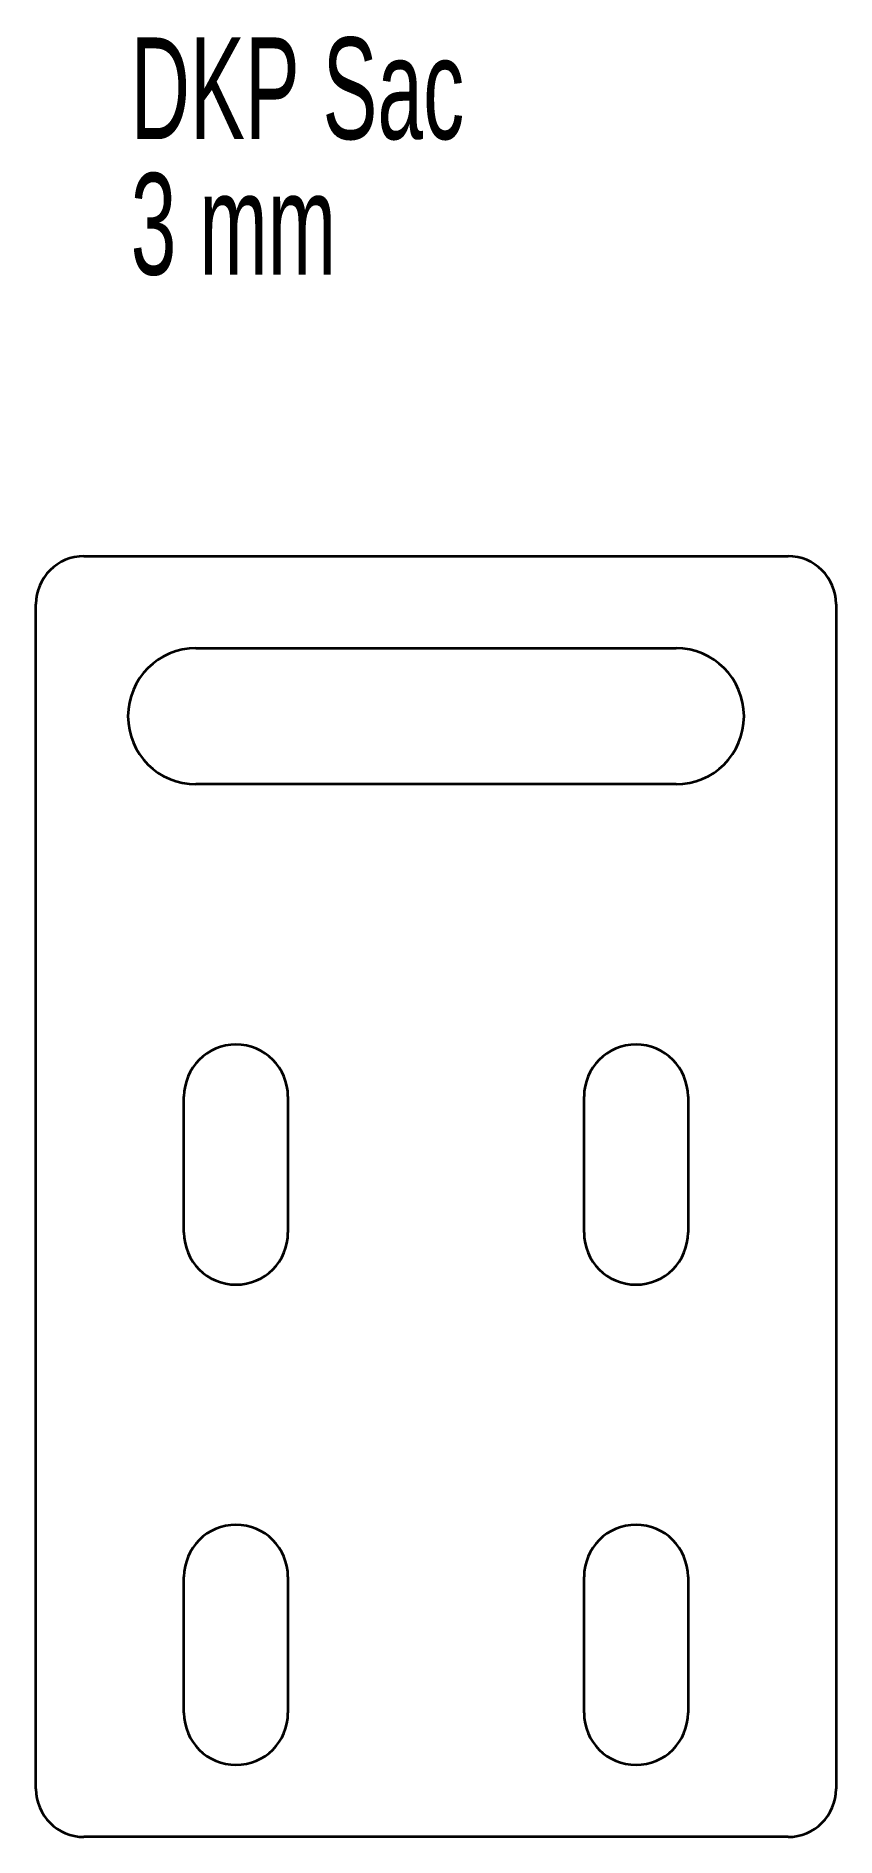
# Model space of a CAD drawing. Header units: millimetres. Extents: x -66 to -16, y 65 to 177.
import ezdxf

# ---------------------------------------------------------------- set-up
doc = ezdxf.new("R2010")
doc.units = ezdxf.units.MM
doc.styles.add('SLDTEXTSTYLE0', font='TXT', dxfattribs={"width": 0.605})

# ---------------------------------------------------------------- blocks, each defined once
blk = doc.blocks.new('SW_NOTE_0')
at = {"color": 0, "linetype": 'Continuous', "lineweight": 0, "char_height": 6.35, "attachment_point": 1, "style": 'SLDTEXTSTYLE0'}
for s, insert in [('DKP Sac', (0, 8.19)), ('3 mm', (0, -0.28))]:
    blk.add_mtext(s, dxfattribs=dict(at, insert=insert))

msp = doc.modelspace()

# ---------------------------------------------------------------- linework, layer by layer
at = {"color": 7, "linetype": 'Continuous', "lineweight": 35}
for p, q in [((-62.88, 144.75), (-18.88, 144.75)), ((-65.88, 67.75), (-65.88, 141.75)), ((-15.88, 141.75), (-15.88, 67.75)), ((-55.88, 139), (-25.88, 139)), ((-25.88, 130.5), (-55.88, 130.5)), ((-56.63, 102.5), (-56.63, 111)), ((-50.13, 111), (-50.13, 102.5)), ((-31.63, 102.5), (-31.63, 111)), ((-25.13, 111), (-25.13, 102.5)), ((-56.63, 72.5), (-56.63, 81)), ((-50.13, 81), (-50.13, 72.5)), ((-31.63, 72.5), (-31.63, 81)), ((-25.13, 81), (-25.13, 72.5)), ((-18.88, 64.75), (-62.88, 64.75))]:
    msp.add_line(p, q, dxfattribs=at)
for centre, radius, start, end in [((-62.88, 141.75), 3, 90, 180), ((-18.88, 141.75), 3, 0, 90), ((-55.88, 134.75), 4.25, 90, 270), ((-25.88, 134.75), 4.25, 270, 90), ((-53.38, 111), 3.25, 0, 180), ((-28.38, 111), 3.25, 0, 180), ((-53.38, 102.5), 3.25, 180, 0), ((-28.38, 102.5), 3.25, 180, 0), ((-53.38, 81), 3.25, 0, 180), ((-28.38, 81), 3.25, 0, 180), ((-53.38, 72.5), 3.25, 180, 0), ((-28.38, 72.5), 3.25, 180, 0), ((-62.88, 67.75), 3, 180, 270), ((-18.88, 67.75), 3, 270, 0)]:
    msp.add_arc(centre, radius, start, end, dxfattribs=at)

# ---------------------------------------------------------------- block references
at = {"color": 7, "linetype": 'Continuous', "lineweight": 0}
msp.add_blockref('SW_NOTE_0', (-59.96, 168.96), dxfattribs=at)

doc.saveas('drawing.dxf')
